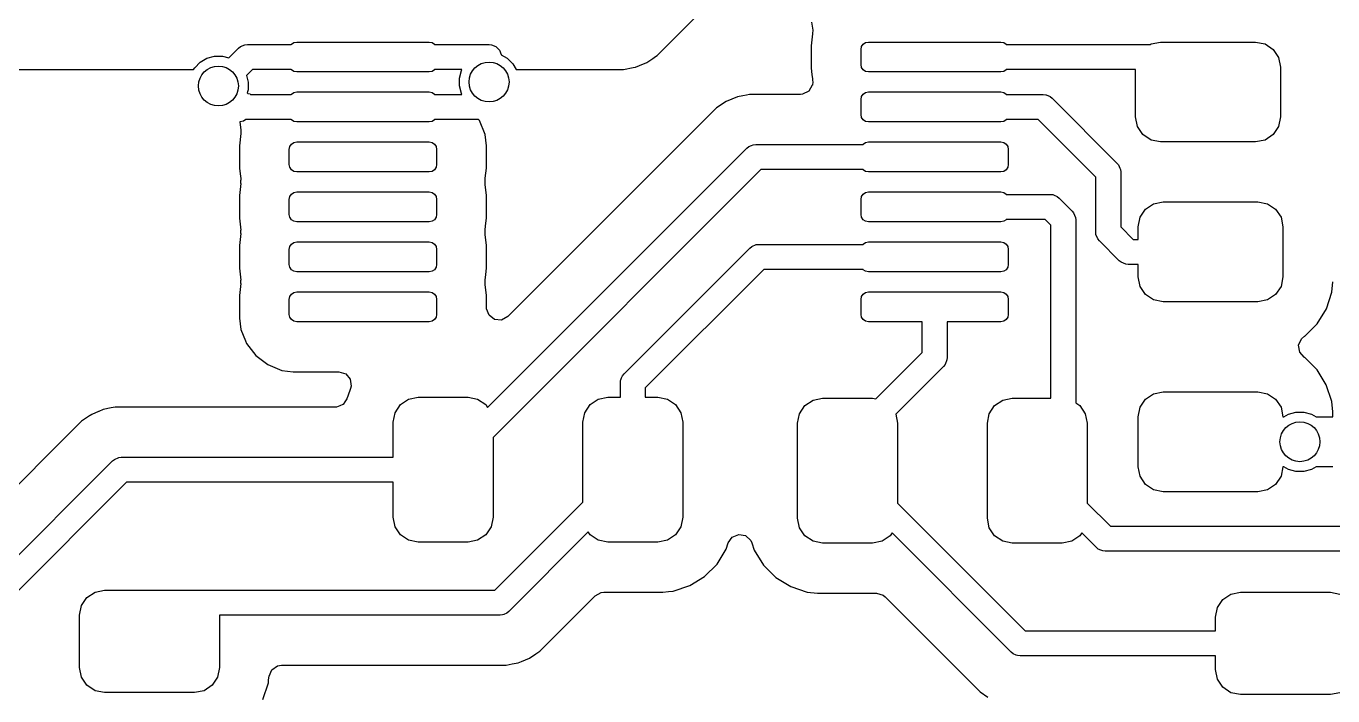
# Model space of a CAD drawing. Header units: inches. Extents: x 1.91 to 4.47, y -4.27 to -2.07.
# Drawn here: x 2.317 to 2.833, y -3.49 to -3.226 of the extents above; entities that cross this region are included whole.
import ezdxf

# ---------------------------------------------------------------- set-up
doc = ezdxf.new("R2010")
doc.units = ezdxf.units.IN
doc.header["$MEASUREMENT"] = 0
doc.layers.add('BLACK', color=250, linetype='CONTINUOUS')

msp = doc.modelspace()

# ---------------------------------------------------------------- linework, layer by layer
at = {"layer": 'BLACK', "linetype": 'CONTINUOUS'}
for p, q in [((2.57008, -3.2338), (2.59201, -3.21186)), ((2.62716, -3.22441), (2.62759, -3.22767)), ((2.62757, -3.229), (2.62695, -3.23375)), ((2.62759, -3.22767), (2.6275, -3.22899)), ((2.6275, -3.22899), (2.62757, -3.229)), ((2.39738, -3.23857), (2.40124, -3.23471)), ((2.40124, -3.23471), (2.40199, -3.2341)), ((2.40199, -3.2341), (2.40376, -3.23336)), ((2.40376, -3.23336), (2.40472, -3.23327)), ((2.40376, -3.23336), (2.40376, -3.23336)), ((2.40472, -3.23327), (2.42204, -3.23327)), ((2.42204, -3.23327), (2.42212, -3.23315)), ((2.42212, -3.23315), (2.42308, -3.23251)), ((2.42308, -3.23251), (2.42421, -3.23228)), ((2.42421, -3.23228), (2.47638, -3.23228)), ((2.47638, -3.23228), (2.47751, -3.23251)), ((2.47751, -3.23251), (2.47847, -3.23315)), ((2.47847, -3.23315), (2.47855, -3.23327)), ((2.47855, -3.23327), (2.5, -3.23327)), ((2.5, -3.23327), (2.50096, -3.23336)), ((2.50096, -3.23336), (2.50273, -3.2341)), ((2.50273, -3.2341), (2.50409, -3.23545)), ((2.56624, -3.23763), (2.56967, -3.2342)), ((2.56967, -3.2342), (2.57008, -3.2338)), ((2.56967, -3.2342), (2.56967, -3.2342)), ((2.57008, -3.2338), (2.57008, -3.2338)), ((2.62695, -3.23375), (2.62695, -3.24263)), ((2.64665, -3.23524), (2.64688, -3.23411)), ((2.64665, -3.24114), (2.64665, -3.23524)), ((2.64688, -3.23411), (2.64752, -3.23315)), ((2.64752, -3.23315), (2.64848, -3.23251)), ((2.64848, -3.23251), (2.64961, -3.23228)), ((2.64961, -3.23228), (2.70177, -3.23228)), ((2.70177, -3.23228), (2.7029, -3.23251)), ((2.7029, -3.23251), (2.70386, -3.23315)), ((2.70386, -3.23315), (2.70394, -3.23327)), ((2.70394, -3.23327), (2.76065, -3.23327)), ((2.76065, -3.23327), (2.761, -3.23303)), ((2.761, -3.23303), (2.76476, -3.23228)), ((2.76476, -3.23228), (2.80217, -3.23228)), ((2.80217, -3.23228), (2.80593, -3.23303)), ((2.80593, -3.23303), (2.80913, -3.23517)), ((2.80913, -3.23517), (2.81126, -3.23836)), ((2.38394, -3.24242), (2.38612, -3.24024)), ((2.38612, -3.24024), (2.38879, -3.23869)), ((2.38879, -3.23869), (2.39177, -3.2379)), ((2.39177, -3.2379), (2.39485, -3.2379)), ((2.39485, -3.2379), (2.39738, -3.23857)), ((2.50409, -3.23545), (2.50483, -3.23723)), ((2.50483, -3.23723), (2.50483, -3.2373)), ((2.50483, -3.2373), (2.50719, -3.23866)), ((2.50719, -3.23866), (2.50937, -3.24084)), ((2.55938, -3.2415), (2.56221, -3.24033)), ((2.56221, -3.24033), (2.56455, -3.23876)), ((2.56455, -3.23876), (2.56567, -3.23801)), ((2.56455, -3.23876), (2.56455, -3.23876)), ((2.56567, -3.23801), (2.56624, -3.23763)), ((2.81126, -3.23836), (2.81201, -3.24213)), ((2.23354, -3.24313), (2.38352, -3.24313)), ((2.38352, -3.24313), (2.38394, -3.24242)), ((2.40676, -3.24311), (2.40434, -3.24553)), ((2.40434, -3.24553), (2.40502, -3.24806)), ((2.42204, -3.24311), (2.40676, -3.24311)), ((2.42212, -3.24323), (2.42204, -3.24311)), ((2.42308, -3.24387), (2.42212, -3.24323)), ((2.42421, -3.24409), (2.42308, -3.24387)), ((2.47638, -3.24409), (2.42421, -3.24409)), ((2.47751, -3.24387), (2.47638, -3.24409)), ((2.47847, -3.24323), (2.47751, -3.24387)), ((2.47855, -3.24311), (2.47847, -3.24323)), ((2.48932, -3.24311), (2.47855, -3.24311)), ((2.48829, -3.24649), (2.48909, -3.24351)), ((2.48909, -3.24351), (2.48932, -3.24311)), ((2.50937, -3.24084), (2.51069, -3.24313)), ((2.51069, -3.24313), (2.55297, -3.24313)), ((2.55297, -3.24313), (2.55686, -3.24236)), ((2.55297, -3.24313), (2.55297, -3.24313)), ((2.55686, -3.24236), (2.55773, -3.24218)), ((2.55773, -3.24218), (2.55938, -3.2415)), ((2.62695, -3.24263), (2.62726, -3.24502)), ((2.62726, -3.24502), (2.62749, -3.24676)), ((2.64688, -3.24227), (2.64665, -3.24114)), ((2.64752, -3.24323), (2.64688, -3.24227)), ((2.64848, -3.24387), (2.64752, -3.24323)), ((2.64961, -3.24409), (2.64848, -3.24387)), ((2.70177, -3.24409), (2.64961, -3.24409)), ((2.7029, -3.24387), (2.70177, -3.24409)), ((2.70386, -3.24323), (2.7029, -3.24387)), ((2.70394, -3.24311), (2.70386, -3.24323)), ((2.75492, -3.24311), (2.70394, -3.24311)), ((2.75492, -3.26181), (2.75492, -3.24311)), ((2.81201, -3.24213), (2.81201, -3.26181)), ((2.40502, -3.24806), (2.40502, -3.25115)), ((2.48829, -3.24957), (2.48829, -3.24649)), ((2.48909, -3.25255), (2.48829, -3.24957)), ((2.62745, -3.24931), (2.62602, -3.25166)), ((2.62746, -3.24929), (2.62745, -3.24931)), ((2.62757, -3.24737), (2.62746, -3.24739)), ((2.62746, -3.24739), (2.62746, -3.2474)), ((2.62746, -3.2474), (2.62762, -3.24791)), ((2.62762, -3.24791), (2.62746, -3.24929)), ((2.62749, -3.24676), (2.62757, -3.24737)), ((2.40502, -3.25115), (2.40469, -3.25236)), ((2.40469, -3.25236), (2.40495, -3.25251)), ((2.40495, -3.25251), (2.40576, -3.25274)), ((2.40576, -3.25274), (2.40595, -3.25295)), ((2.40595, -3.25295), (2.42204, -3.25295)), ((2.42204, -3.25295), (2.42212, -3.25283)), ((2.42212, -3.25283), (2.42308, -3.25219)), ((2.42308, -3.25219), (2.42421, -3.25197)), ((2.42421, -3.25197), (2.47638, -3.25197)), ((2.47638, -3.25197), (2.47751, -3.25219)), ((2.47751, -3.25219), (2.47847, -3.25283)), ((2.47847, -3.25283), (2.47855, -3.25295)), ((2.47855, -3.25295), (2.48932, -3.25295)), ((2.48932, -3.25295), (2.48909, -3.25255)), ((2.59345, -3.25574), (2.58964, -3.25828)), ((2.59793, -3.25388), (2.59345, -3.25574)), ((2.59794, -3.25388), (2.59793, -3.25388)), ((2.60011, -3.25345), (2.59794, -3.25388)), ((2.60152, -3.25317), (2.60011, -3.25345)), ((2.60011, -3.25345), (2.60011, -3.25345)), ((2.60269, -3.25293), (2.60152, -3.25317)), ((2.60754, -3.25293), (2.60269, -3.25293)), ((2.62273, -3.25293), (2.60754, -3.25293)), ((2.62355, -3.25286), (2.62273, -3.25293)), ((2.62602, -3.25166), (2.62355, -3.25286)), ((2.64665, -3.25492), (2.64688, -3.25379)), ((2.64665, -3.26083), (2.64665, -3.25492)), ((2.64688, -3.25379), (2.64752, -3.25283)), ((2.64752, -3.25283), (2.64848, -3.25219)), ((2.64848, -3.25219), (2.64961, -3.25197)), ((2.64961, -3.25197), (2.70177, -3.25197)), ((2.70177, -3.25197), (2.7029, -3.25219)), ((2.7029, -3.25219), (2.70386, -3.25283)), ((2.70386, -3.25283), (2.70394, -3.25295)), ((2.70394, -3.25295), (2.7185, -3.25295)), ((2.7185, -3.25295), (2.71946, -3.25305)), ((2.71946, -3.25305), (2.71946, -3.25305)), ((2.71946, -3.25305), (2.71966, -3.25313)), ((2.71966, -3.25313), (2.72124, -3.25378)), ((2.72124, -3.25378), (2.72124, -3.25378)), ((2.72124, -3.25378), (2.72198, -3.25439)), ((2.72198, -3.25439), (2.74757, -3.27998)), ((2.58942, -3.25843), (2.50737, -3.34048)), ((2.58964, -3.25828), (2.58942, -3.25843)), ((2.58942, -3.25843), (2.58942, -3.25843)), ((2.58964, -3.25828), (2.58964, -3.25828)), ((2.64688, -3.26196), (2.64665, -3.26083)), ((2.40181, -3.26374), (2.40177, -3.26378)), ((2.40177, -3.26378), (2.4022, -3.26704)), ((2.40321, -3.26349), (2.40181, -3.26374)), ((2.40416, -3.2628), (2.40321, -3.26349)), ((2.42204, -3.2628), (2.40416, -3.2628)), ((2.42212, -3.26291), (2.42204, -3.2628)), ((2.42308, -3.26355), (2.42212, -3.26291)), ((2.42421, -3.26378), (2.42308, -3.26355)), ((2.47638, -3.26378), (2.42421, -3.26378)), ((2.47751, -3.26355), (2.47638, -3.26378)), ((2.47847, -3.26291), (2.47751, -3.26355)), ((2.47855, -3.2628), (2.47847, -3.26291)), ((2.49587, -3.2628), (2.47855, -3.2628)), ((2.49617, -3.26318), (2.49587, -3.2628)), ((2.49845, -3.26869), (2.49617, -3.26318)), ((2.64752, -3.26291), (2.64688, -3.26196)), ((2.64848, -3.26355), (2.64752, -3.26291)), ((2.64961, -3.26378), (2.64848, -3.26355)), ((2.70177, -3.26378), (2.64961, -3.26378)), ((2.7029, -3.26355), (2.70177, -3.26378)), ((2.70386, -3.26291), (2.7029, -3.26355)), ((2.70394, -3.2628), (2.70386, -3.26291)), ((2.70866, -3.2628), (2.70394, -3.2628)), ((2.71647, -3.2628), (2.70866, -3.2628)), ((2.73917, -3.2855), (2.71647, -3.2628)), ((2.75567, -3.26558), (2.75492, -3.26181)), ((2.7578, -3.26877), (2.75567, -3.26558)), ((2.81126, -3.26558), (2.80913, -3.26877)), ((2.81201, -3.26181), (2.81126, -3.26558)), ((2.40218, -3.26837), (2.40156, -3.27312)), ((2.4022, -3.26704), (2.40211, -3.26837)), ((2.40211, -3.26837), (2.40218, -3.26837)), ((2.49904, -3.27312), (2.49845, -3.26869)), ((2.761, -3.2709), (2.7578, -3.26877)), ((2.76476, -3.27165), (2.761, -3.2709)), ((2.80593, -3.2709), (2.80217, -3.27165)), ((2.80913, -3.26877), (2.80593, -3.2709)), ((2.40156, -3.27312), (2.40156, -3.282)), ((2.42126, -3.27461), (2.42148, -3.27348)), ((2.42126, -3.28051), (2.42126, -3.27461)), ((2.42148, -3.27348), (2.42212, -3.27252)), ((2.42212, -3.27252), (2.42308, -3.27188)), ((2.42308, -3.27188), (2.42421, -3.27165)), ((2.42421, -3.27165), (2.47638, -3.27165)), ((2.47638, -3.27165), (2.47751, -3.27188)), ((2.47751, -3.27188), (2.47847, -3.27252)), ((2.47847, -3.27252), (2.47911, -3.27348)), ((2.47911, -3.27348), (2.47933, -3.27461)), ((2.47933, -3.27461), (2.47933, -3.28051)), ((2.49904, -3.282), (2.49904, -3.27312)), ((2.49945, -3.37627), (2.60164, -3.27408)), ((2.60164, -3.27408), (2.60238, -3.27347)), ((2.60238, -3.27347), (2.60342, -3.27304)), ((2.60238, -3.27347), (2.60238, -3.27347)), ((2.60342, -3.27304), (2.60416, -3.27273)), ((2.60416, -3.27273), (2.60512, -3.27264)), ((2.60416, -3.27273), (2.60416, -3.27273)), ((2.60512, -3.27264), (2.64744, -3.27264)), ((2.64744, -3.27264), (2.64752, -3.27252)), ((2.64752, -3.27252), (2.64848, -3.27188)), ((2.64848, -3.27188), (2.64961, -3.27165)), ((2.64961, -3.27165), (2.70177, -3.27165)), ((2.70177, -3.27165), (2.7029, -3.27188)), ((2.7029, -3.27188), (2.70386, -3.27252)), ((2.70386, -3.27252), (2.7045, -3.27348)), ((2.7045, -3.27348), (2.70472, -3.27461)), ((2.70472, -3.27461), (2.70472, -3.28051)), ((2.80217, -3.27165), (2.76476, -3.27165)), ((2.42148, -3.28164), (2.42126, -3.28051)), ((2.42212, -3.2826), (2.42148, -3.28164)), ((2.47911, -3.28164), (2.47847, -3.2826)), ((2.47933, -3.28051), (2.47911, -3.28164)), ((2.7045, -3.28164), (2.70386, -3.2826)), ((2.70472, -3.28051), (2.7045, -3.28164)), ((2.74757, -3.27998), (2.74819, -3.28073)), ((2.74819, -3.28073), (2.74871, -3.282)), ((2.40156, -3.282), (2.40199, -3.28529)), ((2.40199, -3.28529), (2.40208, -3.28596)), ((2.40218, -3.28674), (2.40206, -3.28676)), ((2.40206, -3.28676), (2.40206, -3.28804)), ((2.40208, -3.28596), (2.40218, -3.28674)), ((2.42308, -3.28324), (2.42212, -3.2826)), ((2.42421, -3.28346), (2.42308, -3.28324)), ((2.47638, -3.28346), (2.42421, -3.28346)), ((2.47751, -3.28324), (2.47638, -3.28346)), ((2.47847, -3.2826), (2.47751, -3.28324)), ((2.49841, -3.28674), (2.49851, -3.28596)), ((2.49853, -3.28676), (2.49841, -3.28674)), ((2.49851, -3.28596), (2.49904, -3.282)), ((2.49853, -3.28804), (2.49853, -3.28676)), ((2.60716, -3.28248), (2.50157, -3.38806)), ((2.64744, -3.28248), (2.60716, -3.28248)), ((2.64752, -3.2826), (2.64744, -3.28248)), ((2.64848, -3.28324), (2.64752, -3.2826)), ((2.64961, -3.28346), (2.64848, -3.28324)), ((2.70177, -3.28346), (2.64961, -3.28346)), ((2.7029, -3.28324), (2.70177, -3.28346)), ((2.70386, -3.2826), (2.7029, -3.28324)), ((2.73917, -3.30709), (2.73917, -3.2855)), ((2.74871, -3.282), (2.74892, -3.2825)), ((2.74892, -3.2825), (2.74902, -3.28346)), ((2.74902, -3.28346), (2.74902, -3.30505)), ((2.40218, -3.28806), (2.40156, -3.29281)), ((2.40206, -3.28804), (2.40218, -3.28806)), ((2.42212, -3.2922), (2.42308, -3.29156)), ((2.42308, -3.29156), (2.42421, -3.29134)), ((2.42421, -3.29134), (2.47638, -3.29134)), ((2.47638, -3.29134), (2.47751, -3.29156)), ((2.47751, -3.29156), (2.47847, -3.2922)), ((2.49841, -3.28806), (2.49853, -3.28804)), ((2.49845, -3.28838), (2.49841, -3.28806)), ((2.49904, -3.29281), (2.49845, -3.28838)), ((2.49845, -3.28838), (2.49845, -3.28838)), ((2.64752, -3.2922), (2.64848, -3.29156)), ((2.64848, -3.29156), (2.64961, -3.29134)), ((2.64961, -3.29134), (2.70177, -3.29134)), ((2.70177, -3.29134), (2.7029, -3.29156)), ((2.7029, -3.29156), (2.70386, -3.2922)), ((2.40156, -3.29281), (2.40156, -3.30168)), ((2.42126, -3.29429), (2.42148, -3.29316)), ((2.42126, -3.3002), (2.42126, -3.29429)), ((2.42148, -3.29316), (2.42212, -3.2922)), ((2.47847, -3.2922), (2.47911, -3.29316)), ((2.47911, -3.29316), (2.47933, -3.29429)), ((2.47933, -3.29429), (2.47933, -3.3002)), ((2.49904, -3.30168), (2.49904, -3.29281)), ((2.64665, -3.29429), (2.64688, -3.29316)), ((2.64665, -3.3002), (2.64665, -3.29429)), ((2.64688, -3.29316), (2.64752, -3.2922)), ((2.70386, -3.2922), (2.70394, -3.29232)), ((2.70394, -3.29232), (2.72126, -3.29232)), ((2.72126, -3.29232), (2.72222, -3.29242)), ((2.72222, -3.29242), (2.72222, -3.29242)), ((2.72222, -3.29242), (2.72274, -3.29263)), ((2.72274, -3.29263), (2.72399, -3.29315)), ((2.72399, -3.29315), (2.72399, -3.29315)), ((2.72399, -3.29315), (2.72474, -3.29376)), ((2.72474, -3.29376), (2.72986, -3.29888)), ((2.75879, -3.29816), (2.76198, -3.29602)), ((2.76198, -3.29602), (2.76575, -3.29528)), ((2.76575, -3.29528), (2.80315, -3.29528)), ((2.80315, -3.29528), (2.80692, -3.29602)), ((2.80692, -3.29602), (2.81011, -3.29816)), ((2.40156, -3.30168), (2.40218, -3.30643)), ((2.42148, -3.30133), (2.42126, -3.3002)), ((2.42212, -3.30228), (2.42148, -3.30133)), ((2.42308, -3.30292), (2.42212, -3.30228)), ((2.47847, -3.30228), (2.47751, -3.30292)), ((2.47911, -3.30133), (2.47847, -3.30228)), ((2.47933, -3.3002), (2.47911, -3.30133)), ((2.49864, -3.3047), (2.49904, -3.30168)), ((2.64688, -3.30133), (2.64665, -3.3002)), ((2.64752, -3.30228), (2.64688, -3.30133)), ((2.64848, -3.30292), (2.64752, -3.30228)), ((2.70386, -3.30228), (2.7029, -3.30292)), ((2.70394, -3.30217), (2.70386, -3.30228)), ((2.71457, -3.30217), (2.70394, -3.30217)), ((2.71922, -3.30217), (2.71457, -3.30217)), ((2.72146, -3.3044), (2.71922, -3.30217)), ((2.72986, -3.29888), (2.73047, -3.29963)), ((2.73047, -3.29963), (2.7312, -3.30138)), ((2.7312, -3.30138), (2.7312, -3.3014)), ((2.7312, -3.3014), (2.7313, -3.30236)), ((2.75591, -3.30512), (2.75665, -3.30135)), ((2.75665, -3.30135), (2.75879, -3.29816)), ((2.81011, -3.29816), (2.81224, -3.30135)), ((2.81224, -3.30135), (2.81299, -3.30512)), ((2.40218, -3.30643), (2.40206, -3.30644)), ((2.40206, -3.30644), (2.40206, -3.30773)), ((2.42421, -3.30315), (2.42308, -3.30292)), ((2.47638, -3.30315), (2.42421, -3.30315)), ((2.47751, -3.30292), (2.47638, -3.30315)), ((2.49841, -3.30643), (2.49864, -3.3047)), ((2.49853, -3.30644), (2.49841, -3.30643)), ((2.49853, -3.30773), (2.49853, -3.30644)), ((2.64961, -3.30315), (2.64848, -3.30292)), ((2.70177, -3.30315), (2.64961, -3.30315)), ((2.7029, -3.30292), (2.70177, -3.30315)), ((2.72146, -3.37264), (2.72146, -3.3044)), ((2.7313, -3.30236), (2.7313, -3.37442)), ((2.73927, -3.30805), (2.73917, -3.30709)), ((2.74902, -3.30505), (2.75401, -3.31004)), ((2.75591, -3.31004), (2.75591, -3.30512)), ((2.81299, -3.30512), (2.81299, -3.3248)), ((2.40218, -3.30774), (2.40156, -3.31249)), ((2.40156, -3.31249), (2.40156, -3.32137)), ((2.40206, -3.30773), (2.40218, -3.30774)), ((2.42148, -3.31285), (2.42212, -3.31189)), ((2.42212, -3.31189), (2.42308, -3.31125)), ((2.42308, -3.31125), (2.42421, -3.31102)), ((2.42421, -3.31102), (2.47638, -3.31102)), ((2.47638, -3.31102), (2.47751, -3.31125)), ((2.47751, -3.31125), (2.47847, -3.31189)), ((2.47847, -3.31189), (2.47911, -3.31285)), ((2.49841, -3.30774), (2.49853, -3.30773)), ((2.49845, -3.30806), (2.49841, -3.30774)), ((2.49904, -3.31249), (2.49845, -3.30806)), ((2.49845, -3.30806), (2.49845, -3.30806)), ((2.49904, -3.32137), (2.49904, -3.31249)), ((2.60357, -3.31284), (2.60534, -3.3121)), ((2.60534, -3.3121), (2.6063, -3.31201)), ((2.60534, -3.3121), (2.60534, -3.3121)), ((2.6063, -3.31201), (2.64744, -3.31201)), ((2.64744, -3.31201), (2.64752, -3.31189)), ((2.64752, -3.31189), (2.64848, -3.31125)), ((2.64848, -3.31125), (2.64961, -3.31102)), ((2.64961, -3.31102), (2.70177, -3.31102)), ((2.70177, -3.31102), (2.7029, -3.31125)), ((2.7029, -3.31125), (2.70386, -3.31189)), ((2.70386, -3.31189), (2.7045, -3.31285)), ((2.73928, -3.30807), (2.73927, -3.30805)), ((2.73927, -3.30805), (2.73927, -3.30805)), ((2.74, -3.30982), (2.73928, -3.30807)), ((2.74061, -3.31057), (2.74, -3.30982)), ((2.74, -3.30982), (2.74, -3.30982)), ((2.74849, -3.31844), (2.74061, -3.31057)), ((2.75401, -3.31004), (2.75591, -3.31004)), ((2.42126, -3.31398), (2.42148, -3.31285)), ((2.42126, -3.31988), (2.42126, -3.31398)), ((2.47911, -3.31285), (2.47933, -3.31398)), ((2.47933, -3.31398), (2.47933, -3.31988)), ((2.55321, -3.36306), (2.60282, -3.31345)), ((2.60282, -3.31345), (2.60357, -3.31284)), ((2.7045, -3.31285), (2.70472, -3.31398)), ((2.70472, -3.31398), (2.70472, -3.31988)), ((2.40156, -3.32137), (2.40218, -3.32611)), ((2.42148, -3.32101), (2.42126, -3.31988)), ((2.42212, -3.32197), (2.42148, -3.32101)), ((2.42308, -3.32261), (2.42212, -3.32197)), ((2.42421, -3.32283), (2.42308, -3.32261)), ((2.47638, -3.32283), (2.42421, -3.32283)), ((2.47751, -3.32261), (2.47638, -3.32283)), ((2.47847, -3.32197), (2.47751, -3.32261)), ((2.47911, -3.32101), (2.47847, -3.32197)), ((2.47933, -3.31988), (2.47911, -3.32101)), ((2.4987, -3.32391), (2.49904, -3.32137)), ((2.60834, -3.32185), (2.56161, -3.36857)), ((2.64744, -3.32185), (2.60834, -3.32185)), ((2.64752, -3.32197), (2.64744, -3.32185)), ((2.64848, -3.32261), (2.64752, -3.32197)), ((2.64961, -3.32283), (2.64848, -3.32261)), ((2.70177, -3.32283), (2.64961, -3.32283)), ((2.7029, -3.32261), (2.70177, -3.32283)), ((2.70386, -3.32197), (2.7029, -3.32261)), ((2.7045, -3.32101), (2.70386, -3.32197)), ((2.70472, -3.31988), (2.7045, -3.32101)), ((2.74923, -3.31905), (2.74849, -3.31844)), ((2.75101, -3.31979), (2.74923, -3.31905)), ((2.75197, -3.31988), (2.75101, -3.31979)), ((2.75591, -3.31988), (2.75197, -3.31988)), ((2.75591, -3.3248), (2.75591, -3.31988)), ((2.40218, -3.32743), (2.40156, -3.33218)), ((2.40218, -3.32611), (2.40206, -3.32613)), ((2.40206, -3.32613), (2.40206, -3.32741)), ((2.40206, -3.32741), (2.40218, -3.32743)), ((2.49841, -3.32611), (2.4987, -3.32391)), ((2.49853, -3.32613), (2.49841, -3.32611)), ((2.49841, -3.32743), (2.49853, -3.32741)), ((2.49845, -3.32775), (2.49841, -3.32743)), ((2.49904, -3.33218), (2.49845, -3.32775)), ((2.49845, -3.32775), (2.49845, -3.32775)), ((2.49853, -3.32741), (2.49853, -3.32613)), ((2.75665, -3.32857), (2.75591, -3.3248)), ((2.81299, -3.3248), (2.81224, -3.32857)), ((2.83228, -3.33082), (2.8327, -3.32677)), ((2.40156, -3.33218), (2.40156, -3.34105)), ((2.42126, -3.33366), (2.42148, -3.33253)), ((2.42148, -3.33253), (2.42212, -3.33157)), ((2.42212, -3.33157), (2.42308, -3.33093)), ((2.42308, -3.33093), (2.42421, -3.33071)), ((2.42421, -3.33071), (2.47638, -3.33071)), ((2.47638, -3.33071), (2.47751, -3.33093)), ((2.47751, -3.33093), (2.47847, -3.33157)), ((2.47847, -3.33157), (2.47911, -3.33253)), ((2.47911, -3.33253), (2.47933, -3.33366)), ((2.49904, -3.33703), (2.49904, -3.33218)), ((2.49904, -3.33218), (2.49904, -3.33218)), ((2.64665, -3.33366), (2.64688, -3.33253)), ((2.64688, -3.33253), (2.64752, -3.33157)), ((2.64752, -3.33157), (2.64848, -3.33093)), ((2.64848, -3.33093), (2.64961, -3.33071)), ((2.64961, -3.33071), (2.70177, -3.33071)), ((2.70177, -3.33071), (2.7029, -3.33093)), ((2.7029, -3.33093), (2.70386, -3.33157)), ((2.70386, -3.33157), (2.7045, -3.33253)), ((2.7045, -3.33253), (2.70472, -3.33366)), ((2.75879, -3.33176), (2.75665, -3.32857)), ((2.76198, -3.3339), (2.75879, -3.33176)), ((2.81011, -3.33176), (2.80692, -3.3339)), ((2.81224, -3.32857), (2.81011, -3.33176)), ((2.83011, -3.33738), (2.83228, -3.33082)), ((2.42126, -3.33957), (2.42126, -3.33366)), ((2.47933, -3.33366), (2.47933, -3.33957)), ((2.49905, -3.33738), (2.49904, -3.33703)), ((2.50001, -3.33995), (2.49905, -3.33738)), ((2.64665, -3.33957), (2.64665, -3.33366)), ((2.70472, -3.33366), (2.70472, -3.33957)), ((2.76575, -3.33465), (2.76198, -3.3339)), ((2.80315, -3.33465), (2.76575, -3.33465)), ((2.80692, -3.3339), (2.80315, -3.33465)), ((2.82648, -3.34325), (2.83011, -3.33738)), ((2.40156, -3.34105), (2.40214, -3.34548)), ((2.42148, -3.3407), (2.42126, -3.33957)), ((2.42212, -3.34165), (2.42148, -3.3407)), ((2.42308, -3.34229), (2.42212, -3.34165)), ((2.42421, -3.34252), (2.42308, -3.34229)), ((2.47638, -3.34252), (2.42421, -3.34252)), ((2.47751, -3.34229), (2.47638, -3.34252)), ((2.47847, -3.34165), (2.47751, -3.34229)), ((2.47911, -3.3407), (2.47847, -3.34165)), ((2.47933, -3.33957), (2.47911, -3.3407)), ((2.50221, -3.3416), (2.50001, -3.33995)), ((2.50496, -3.3418), (2.50221, -3.3416)), ((2.50737, -3.34048), (2.50496, -3.3418)), ((2.64688, -3.3407), (2.64665, -3.33957)), ((2.64752, -3.34165), (2.64688, -3.3407)), ((2.64848, -3.34229), (2.64752, -3.34165)), ((2.64961, -3.34252), (2.64848, -3.34229)), ((2.67077, -3.34252), (2.64961, -3.34252)), ((2.67077, -3.35456), (2.67077, -3.34252)), ((2.70177, -3.34252), (2.68061, -3.34252)), ((2.68061, -3.34252), (2.68061, -3.35659)), ((2.7029, -3.34229), (2.70177, -3.34252)), ((2.70386, -3.34165), (2.7029, -3.34229)), ((2.7045, -3.3407), (2.70386, -3.34165)), ((2.70472, -3.33957), (2.7045, -3.3407)), ((2.8216, -3.34814), (2.82648, -3.34325)), ((2.40214, -3.34548), (2.40214, -3.34548)), ((2.40214, -3.34548), (2.40402, -3.35003)), ((2.82029, -3.34925), (2.82147, -3.34822)), ((2.82147, -3.34822), (2.8216, -3.34814)), ((2.40402, -3.35003), (2.40442, -3.35099)), ((2.40442, -3.35099), (2.40805, -3.35573)), ((2.81919, -3.35177), (2.82029, -3.34925)), ((2.81963, -3.35448), (2.81919, -3.35177)), ((2.40805, -3.35573), (2.41279, -3.35936)), ((2.65244, -3.37289), (2.67077, -3.35456)), ((2.68052, -3.35755), (2.67978, -3.35933)), ((2.68061, -3.35659), (2.68052, -3.35755)), ((2.82137, -3.35642), (2.81963, -3.35448)), ((2.82137, -3.35643), (2.82137, -3.35642)), ((2.82141, -3.35646), (2.82137, -3.35643)), ((2.82147, -3.35653), (2.82141, -3.35646)), ((2.82159, -3.3566), (2.82147, -3.35653)), ((2.82647, -3.36148), (2.82159, -3.3566)), ((2.82159, -3.3566), (2.82159, -3.3566)), ((2.41279, -3.35936), (2.4183, -3.36164)), ((2.4183, -3.36164), (2.42273, -3.36222)), ((2.42273, -3.36222), (2.44084, -3.36222)), ((2.44084, -3.36222), (2.44347, -3.363)), ((2.44347, -3.363), (2.44528, -3.36508)), ((2.55226, -3.36462), (2.5526, -3.3638)), ((2.5526, -3.3638), (2.55321, -3.36306)), ((2.5526, -3.3638), (2.5526, -3.3638)), ((2.67917, -3.36007), (2.66032, -3.37893)), ((2.67978, -3.35933), (2.67917, -3.36007)), ((2.67978, -3.35933), (2.67978, -3.35933)), ((2.83009, -3.36736), (2.82647, -3.36148)), ((2.44526, -3.36923), (2.44509, -3.36951)), ((2.44544, -3.36874), (2.44526, -3.36923)), ((2.44528, -3.36508), (2.44567, -3.3678)), ((2.44567, -3.3678), (2.44544, -3.36874)), ((2.55177, -3.36654), (2.55187, -3.36558)), ((2.55177, -3.37224), (2.55177, -3.36654)), ((2.55187, -3.36558), (2.55194, -3.3654)), ((2.55194, -3.3654), (2.55226, -3.36462)), ((2.56161, -3.36857), (2.56161, -3.37224)), ((2.83226, -3.37391), (2.83009, -3.36736)), ((2.83009, -3.36736), (2.83009, -3.36736)), ((2.44318, -3.37398), (2.44243, -3.37508)), ((2.44396, -3.37291), (2.44318, -3.37398)), ((2.44398, -3.37286), (2.44396, -3.37291)), ((2.44509, -3.36951), (2.44398, -3.37286)), ((2.46509, -3.37513), (2.46828, -3.37299)), ((2.46828, -3.37299), (2.47205, -3.37224)), ((2.47205, -3.37224), (2.49173, -3.37224)), ((2.49173, -3.37224), (2.4955, -3.37299)), ((2.4955, -3.37299), (2.49869, -3.37513)), ((2.53989, -3.37513), (2.54308, -3.37299)), ((2.54308, -3.37299), (2.54685, -3.37224)), ((2.54685, -3.37224), (2.55177, -3.37224)), ((2.56161, -3.37224), (2.56654, -3.37224)), ((2.56654, -3.37224), (2.5703, -3.37299)), ((2.5703, -3.37299), (2.5735, -3.37513)), ((2.62454, -3.37552), (2.62773, -3.37339)), ((2.62773, -3.37339), (2.6315, -3.37264)), ((2.6315, -3.37264), (2.65118, -3.37264)), ((2.65118, -3.37264), (2.65244, -3.37289)), ((2.69934, -3.37552), (2.70253, -3.37339)), ((2.70253, -3.37339), (2.7063, -3.37264)), ((2.7063, -3.37264), (2.72146, -3.37264)), ((2.7313, -3.37442), (2.73294, -3.37552)), ((2.75665, -3.37615), (2.75879, -3.37296)), ((2.75879, -3.37296), (2.76198, -3.37083)), ((2.76198, -3.37083), (2.76575, -3.37008)), ((2.76575, -3.37008), (2.80315, -3.37008)), ((2.80315, -3.37008), (2.80692, -3.37083)), ((2.80692, -3.37083), (2.81011, -3.37296)), ((2.81011, -3.37296), (2.81224, -3.37615)), ((2.83268, -3.37795), (2.83226, -3.37391)), ((2.34247, -3.37955), (2.33932, -3.38166)), ((2.34277, -3.37936), (2.34247, -3.37955)), ((2.34247, -3.37955), (2.34247, -3.37955)), ((2.34335, -3.37896), (2.34277, -3.37936)), ((2.34599, -3.37787), (2.34335, -3.37896)), ((2.34611, -3.37782), (2.34599, -3.37787)), ((2.34784, -3.37711), (2.34611, -3.37782)), ((2.34611, -3.37782), (2.34611, -3.37782)), ((2.35107, -3.37646), (2.34784, -3.37711)), ((2.34784, -3.37711), (2.34784, -3.37711)), ((2.35183, -3.37631), (2.35107, -3.37646)), ((2.35107, -3.37646), (2.35107, -3.37646)), ((2.35259, -3.37616), (2.35183, -3.37631)), ((2.35745, -3.37616), (2.35259, -3.37616)), ((2.43936, -3.37616), (2.35745, -3.37616)), ((2.43977, -3.37614), (2.43936, -3.37616)), ((2.43979, -3.37614), (2.43977, -3.37614)), ((2.4398, -3.37614), (2.43979, -3.37614)), ((2.43989, -3.37613), (2.4398, -3.37614)), ((2.44111, -3.37562), (2.43989, -3.37613)), ((2.44235, -3.37514), (2.44111, -3.37562)), ((2.44238, -3.3751), (2.44235, -3.37514)), ((2.44243, -3.37508), (2.44238, -3.3751)), ((2.4622, -3.38209), (2.46295, -3.37832)), ((2.46295, -3.37832), (2.46509, -3.37513)), ((2.49869, -3.37513), (2.49945, -3.37627)), ((2.53701, -3.38209), (2.53776, -3.37832)), ((2.53776, -3.37832), (2.53989, -3.37513)), ((2.5735, -3.37513), (2.57563, -3.37832)), ((2.57563, -3.37832), (2.57638, -3.38209)), ((2.62165, -3.38248), (2.6224, -3.37871)), ((2.6224, -3.37871), (2.62454, -3.37552)), ((2.66032, -3.37893), (2.66102, -3.38248)), ((2.69646, -3.38248), (2.69721, -3.37871)), ((2.69721, -3.37871), (2.69934, -3.37552)), ((2.73294, -3.37552), (2.73508, -3.37871)), ((2.73508, -3.37871), (2.73583, -3.38248)), ((2.75591, -3.37992), (2.75665, -3.37615)), ((2.81224, -3.37615), (2.81299, -3.37992)), ((2.81331, -3.37992), (2.81517, -3.37885)), ((2.81517, -3.37885), (2.81814, -3.37805)), ((2.81814, -3.37805), (2.82123, -3.37805)), ((2.82123, -3.37805), (2.8242, -3.37885)), ((2.8242, -3.37885), (2.82606, -3.37992)), ((2.83268, -3.37992), (2.83268, -3.37795)), ((2.83268, -3.37795), (2.83268, -3.37795)), ((2.33793, -3.38305), (2.33589, -3.38509)), ((2.33932, -3.38166), (2.33793, -3.38305)), ((2.4622, -3.39587), (2.4622, -3.38209)), ((2.53701, -3.41351), (2.53701, -3.38209)), ((2.57638, -3.38209), (2.57638, -3.41949)), ((2.62165, -3.41988), (2.62165, -3.38248)), ((2.66102, -3.38248), (2.66102, -3.41391)), ((2.69646, -3.41988), (2.69646, -3.38248)), ((2.73583, -3.38248), (2.73583, -3.41391)), ((2.75591, -3.39961), (2.75591, -3.37992)), ((2.81299, -3.37992), (2.81331, -3.37992)), ((2.82606, -3.37992), (2.83268, -3.37992)), ((2.33589, -3.38509), (2.29389, -3.42709)), ((2.33589, -3.38509), (2.33589, -3.38509)), ((2.50157, -3.38806), (2.50157, -3.41949)), ((2.30062, -3.44823), (2.35154, -3.39731)), ((2.35154, -3.39731), (2.35229, -3.3967)), ((2.35229, -3.3967), (2.35406, -3.39596)), ((2.35406, -3.39596), (2.35502, -3.39587)), ((2.35406, -3.39596), (2.35406, -3.39596)), ((2.35502, -3.39587), (2.4622, -3.39587)), ((2.75665, -3.40337), (2.75591, -3.39961)), ((2.81299, -3.39961), (2.81224, -3.40337)), ((2.81331, -3.39961), (2.81299, -3.39961)), ((2.81517, -3.40068), (2.81331, -3.39961)), ((2.82606, -3.39961), (2.8242, -3.40068)), ((2.83268, -3.39961), (2.82606, -3.39961)), ((2.75879, -3.40657), (2.75665, -3.40337)), ((2.81224, -3.40337), (2.81011, -3.40657)), ((2.81814, -3.40147), (2.81517, -3.40068)), ((2.82123, -3.40147), (2.81814, -3.40147)), ((2.8242, -3.40068), (2.82123, -3.40147)), ((2.35706, -3.40571), (2.31182, -3.45094)), ((2.4622, -3.40571), (2.35706, -3.40571)), ((2.4622, -3.41949), (2.4622, -3.40571)), ((2.76198, -3.4087), (2.75879, -3.40657)), ((2.76575, -3.40945), (2.76198, -3.4087)), ((2.80315, -3.40945), (2.76575, -3.40945)), ((2.80692, -3.4087), (2.80315, -3.40945)), ((2.81011, -3.40657), (2.80692, -3.4087)), ((2.50229, -3.44823), (2.53701, -3.41351)), ((2.66102, -3.41391), (2.71139, -3.46427)), ((2.73583, -3.41391), (2.74495, -3.42303)), ((2.46295, -3.42325), (2.4622, -3.41949)), ((2.50157, -3.41949), (2.50083, -3.42325)), ((2.57638, -3.41949), (2.57563, -3.42325)), ((2.6224, -3.42365), (2.62165, -3.41988)), ((2.69721, -3.42365), (2.69646, -3.41988)), ((2.46509, -3.42645), (2.46295, -3.42325)), ((2.50083, -3.42325), (2.49869, -3.42645)), ((2.53913, -3.42531), (2.50781, -3.45663)), ((2.53989, -3.42645), (2.53913, -3.42531)), ((2.57563, -3.42325), (2.5735, -3.42645)), ((2.62454, -3.42684), (2.6224, -3.42365)), ((2.6589, -3.4257), (2.65814, -3.42684)), ((2.70587, -3.47267), (2.6589, -3.4257)), ((2.69934, -3.42684), (2.69721, -3.42365)), ((2.7337, -3.4257), (2.73294, -3.42684)), ((2.73943, -3.43143), (2.7337, -3.4257)), ((2.74495, -3.42303), (2.8501, -3.42303)), ((2.46828, -3.42858), (2.46509, -3.42645)), ((2.47205, -3.42933), (2.46828, -3.42858)), ((2.49173, -3.42933), (2.47205, -3.42933)), ((2.4955, -3.42858), (2.49173, -3.42933)), ((2.49869, -3.42645), (2.4955, -3.42858)), ((2.54308, -3.42858), (2.53989, -3.42645)), ((2.54685, -3.42933), (2.54308, -3.42858)), ((2.56654, -3.42933), (2.54685, -3.42933)), ((2.5703, -3.42858), (2.56654, -3.42933)), ((2.5735, -3.42645), (2.5703, -3.42858)), ((2.5935, -3.43206), (2.59432, -3.42959)), ((2.59432, -3.42959), (2.59588, -3.42732)), ((2.59588, -3.42732), (2.59842, -3.42627)), ((2.59842, -3.42627), (2.60113, -3.42675)), ((2.60113, -3.42675), (2.60315, -3.42863)), ((2.60315, -3.42863), (2.60358, -3.42959)), ((2.60358, -3.42959), (2.60453, -3.43245)), ((2.62773, -3.42898), (2.62454, -3.42684)), ((2.6315, -3.42972), (2.62773, -3.42898)), ((2.65118, -3.42972), (2.6315, -3.42972)), ((2.65495, -3.42898), (2.65118, -3.42972)), ((2.65814, -3.42684), (2.65495, -3.42898)), ((2.70253, -3.42898), (2.69934, -3.42684)), ((2.7063, -3.42972), (2.70253, -3.42898)), ((2.72598, -3.42972), (2.7063, -3.42972)), ((2.72975, -3.42898), (2.72598, -3.42972)), ((2.73294, -3.42684), (2.72975, -3.42898)), ((2.58987, -3.43794), (2.5935, -3.43206)), ((2.60453, -3.43245), (2.60816, -3.43833)), ((2.74018, -3.43204), (2.73943, -3.43143)), ((2.74122, -3.43248), (2.74018, -3.43204)), ((2.74018, -3.43204), (2.74018, -3.43204)), ((2.74195, -3.43278), (2.74122, -3.43248)), ((2.74291, -3.43287), (2.74195, -3.43278)), ((2.74195, -3.43278), (2.74195, -3.43278)), ((2.84806, -3.43287), (2.74291, -3.43287)), ((2.58499, -3.44282), (2.58987, -3.43794)), ((2.60816, -3.43833), (2.61305, -3.44322)), ((2.57255, -3.44862), (2.57911, -3.44645)), ((2.57911, -3.44645), (2.58499, -3.44282)), ((2.61305, -3.44322), (2.61892, -3.44684)), ((2.33933, -3.4543), (2.34147, -3.45111)), ((2.34147, -3.45111), (2.34466, -3.44898)), ((2.34466, -3.44898), (2.34843, -3.44823)), ((2.34843, -3.44823), (2.38386, -3.44823)), ((2.38386, -3.44823), (2.50229, -3.44823)), ((2.52374, -3.46857), (2.54184, -3.45047)), ((2.54184, -3.45047), (2.54426, -3.44915)), ((2.54426, -3.44915), (2.54529, -3.44904)), ((2.54529, -3.44904), (2.5685, -3.44904)), ((2.5685, -3.44904), (2.57072, -3.44881)), ((2.5685, -3.44904), (2.5685, -3.44904)), ((2.5685, -3.44904), (2.5685, -3.44904)), ((2.57072, -3.44881), (2.57255, -3.44862)), ((2.61892, -3.44684), (2.62548, -3.44902)), ((2.62548, -3.44902), (2.62953, -3.44943)), ((2.62953, -3.44943), (2.65274, -3.44943)), ((2.65274, -3.44943), (2.65538, -3.4502)), ((2.65538, -3.4502), (2.65619, -3.45086)), ((2.65619, -3.45086), (2.69022, -3.48489)), ((2.7893, -3.4519), (2.79249, -3.44976)), ((2.79249, -3.44976), (2.79626, -3.44902)), ((2.79626, -3.44902), (2.83169, -3.44902)), ((2.83169, -3.44902), (2.83546, -3.44976)), ((2.33858, -3.45807), (2.33933, -3.4543)), ((2.50781, -3.45663), (2.50706, -3.45724)), ((2.78642, -3.45886), (2.78717, -3.45509)), ((2.78717, -3.45509), (2.7893, -3.4519)), ((2.33858, -3.47874), (2.33858, -3.45807)), ((2.50433, -3.45807), (2.3937, -3.45807)), ((2.3937, -3.45807), (2.3937, -3.47874)), ((2.50529, -3.45798), (2.50433, -3.45807)), ((2.50584, -3.45775), (2.50529, -3.45798)), ((2.50529, -3.45798), (2.50529, -3.45798)), ((2.50706, -3.45724), (2.50584, -3.45775)), ((2.50706, -3.45724), (2.50706, -3.45724)), ((2.78642, -3.46427), (2.78642, -3.45886)), ((2.71139, -3.46427), (2.78642, -3.46427)), ((2.51839, -3.47337), (2.52003, -3.47228)), ((2.52003, -3.47228), (2.52346, -3.46885)), ((2.52346, -3.46885), (2.52374, -3.46857)), ((2.52346, -3.46885), (2.52346, -3.46885)), ((2.52374, -3.46857), (2.52374, -3.46857)), ((2.50676, -3.47778), (2.50914, -3.4773)), ((2.50914, -3.4773), (2.51151, -3.47683)), ((2.51151, -3.47683), (2.51283, -3.47629)), ((2.51283, -3.47629), (2.516, -3.47497)), ((2.516, -3.47497), (2.51839, -3.47337)), ((2.70662, -3.47328), (2.70587, -3.47267)), ((2.70787, -3.4738), (2.70662, -3.47328)), ((2.70662, -3.47328), (2.70662, -3.47328)), ((2.70839, -3.47402), (2.70787, -3.4738)), ((2.70935, -3.47411), (2.70839, -3.47402)), ((2.70839, -3.47402), (2.70839, -3.47402)), ((2.78642, -3.47411), (2.70935, -3.47411)), ((2.78642, -3.47953), (2.78642, -3.47411)), ((2.33933, -3.48251), (2.33858, -3.47874)), ((2.34147, -3.4857), (2.33933, -3.48251)), ((2.39295, -3.48251), (2.39082, -3.4857)), ((2.3937, -3.47874), (2.39295, -3.48251)), ((2.41311, -3.4836), (2.41326, -3.48216)), ((2.41326, -3.48216), (2.4143, -3.47961)), ((2.4143, -3.47961), (2.41655, -3.47803)), ((2.41655, -3.47803), (2.41811, -3.47778)), ((2.41811, -3.47778), (2.50676, -3.47778)), ((2.50676, -3.47778), (2.50676, -3.47778)), ((2.78717, -3.48329), (2.78642, -3.47953)), ((2.34466, -3.48783), (2.34147, -3.4857)), ((2.39082, -3.4857), (2.38762, -3.48783)), ((2.41082, -3.49131), (2.41299, -3.48476)), ((2.41299, -3.48476), (2.41311, -3.4836)), ((2.69022, -3.48489), (2.69022, -3.48489)), ((2.69022, -3.48489), (2.69365, -3.48832)), ((2.7893, -3.48649), (2.78717, -3.48329)), ((2.79249, -3.48862), (2.7893, -3.48649)), ((2.34843, -3.48858), (2.34466, -3.48783)), ((2.38386, -3.48858), (2.34843, -3.48858)), ((2.38762, -3.48783), (2.38386, -3.48858)), ((2.69365, -3.48832), (2.69668, -3.49034)), ((2.79626, -3.48937), (2.79249, -3.48862)), ((2.83169, -3.48937), (2.79626, -3.48937)), ((2.83546, -3.48862), (2.83169, -3.48937))]:
    msp.add_line(p, q, dxfattribs=at)
at = {"layer": 'BLACK'}
for centre in [(2.5, -3.24803), (2.39331, -3.24961), (2.81969, -3.38976)]:
    msp.add_circle(centre, 0.00787, dxfattribs=at)
at = {"layer": 'WHITE'}
for centre in [(2.5, -3.24803), (2.39331, -3.24961), (2.81969, -3.38976)]:
    msp.add_circle(centre, 0.00787, dxfattribs=at)

doc.saveas('drawing.dxf')
